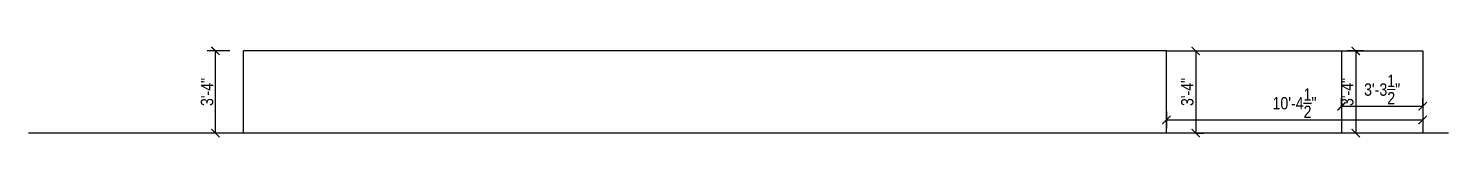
# Model space of a CAD drawing. Header units: feet. Extents: x 29269 to 32217, y -19918 to 20536.
# Drawn here: x 31471 to 32160, y -17451 to -17407 of the extents above; entities that cross this region are included whole.
import ezdxf

# ---------------------------------------------------------------- set-up
doc = ezdxf.new("R2010")
doc.units = ezdxf.units.FT
doc.header["$MEASUREMENT"] = 0
doc.header["$PDMODE"] = 2
doc.layers.get('0').update_dxf_attribs({"lineweight": 30})
doc.layers.add('COMPOUNDWALL', color=4, linetype='Continuous', plot=False)
doc.layers.add('MAIN_GATE', color=1, linetype='Continuous', plot=False)
doc.layers.add('WICKET_GATE', color=7, linetype='Continuous', lineweight=0)
doc.styles.get("Standard").update_dxf_attribs({"font": 'ARIALN.TTF'})
doc.dimstyles.get("Standard").update_dxf_attribs({"dimtxt": 6, "dimasz": 4, "dimexe": 4, "dimexo": 4, "dimgap": 1, "dimtad": 1, "dimdec": 1, "dimzin": 3, "dimdsep": 46, "dimlunit": 4, "dimtxsty": 'Standard', "dimblk": 'ARCHTICK', "dimcen": 0.09, "dimadec": 0, "dimazin": 0, "dimtfac": 1.005, "dimtdec": 1, "dimtofl": 0, "dimtmove": 2, "dimatfit": 3, "dimfxl": 4, "dimfxlon": 1, "dimtolj": 1, "dimtzin": 0, "dimarcsym": 0})

# ---------------------------------------------------------------- blocks, each defined once
blk = doc.blocks.new('_ArchTick')
at = {"color": 0, "linetype": 'ByBlock', "const_width": 0.15}
blk.add_lwpolyline([(-0.5, -0.5), (0.5, 0.5)], dxfattribs=at)
blk = doc.blocks.new('*D478')
at = {"layer": 'COMPOUNDWALL', "color": 0, "lineweight": -2, "transparency": 16777216}
for p, q in [((31568.4, -17409.12), (31557.4, -17409.12)), ((31561.4, -17449.12), (31561.4, -17409.12)), ((31568.4, -17449.12), (31557.4, -17449.12))]:
    blk.add_line(p, q, dxfattribs=at)
at = {"layer": 'Defpoints', "color": 0, "transparency": 16777216}
for p in [(31561.4, -17409.12), (31575.02, -17409.12), (31575.02, -17449.12)]:
    blk.add_point(p, dxfattribs=at)
at = {"layer": 'COMPOUNDWALL', "color": 0, "lineweight": -2, "transparency": 16777216, "xscale": 4, "yscale": 4, "zscale": 4}
for p, rotation in [((31561.4, -17409.12), 90), ((31561.4, -17449.12), 270)]:
    blk.add_blockref('_ArchTick', p, dxfattribs=dict(at, rotation=rotation))
at = {"layer": 'COMPOUNDWALL', "color": 0, "transparency": 16777216, "insert": (31557.34, -17429.12), "char_height": 6, "attachment_point": 5, "rotation": 90}
blk.add_mtext('\\A1;3\'-4"', dxfattribs=at)
blk = doc.blocks.new('*D847')
at = {"layer": 'Defpoints', "color": 0, "transparency": 16777216}
for p in [(32037.26, -17409.12, 0), (32037.26, -17449.12, 0), (32037.26, -17449.12)]:
    blk.add_point(p, dxfattribs=at)
at = {"layer": 'MAIN_GATE', "color": 0, "lineweight": -2, "transparency": 16777216}
for p, q in [((32037.26, -17409.12), (32041.26, -17409.12)), ((32037.26, -17409.12), (32037.26, -17449.12)), ((32037.26, -17449.12), (32041.26, -17449.12))]:
    blk.add_line(p, q, dxfattribs=at)
at = {"layer": 'MAIN_GATE', "color": 0, "lineweight": -2, "transparency": 16777216, "xscale": 4, "yscale": 4, "zscale": 4}
for p, rotation in [((32037.26, -17409.12), 90), ((32037.26, -17449.12), 270)]:
    blk.add_blockref('_ArchTick', p, dxfattribs=dict(at, rotation=rotation))
at = {"layer": 'MAIN_GATE', "color": 0, "transparency": 16777216, "insert": (32033.2, -17429.12), "char_height": 6, "attachment_point": 5, "rotation": 90}
blk.add_mtext('\\A1;3\'-4"', dxfattribs=at)
blk = doc.blocks.new('*D848')
at = {"layer": 'Defpoints', "color": 0, "transparency": 16777216}
for p in [(32023.02, -17433.73, 0), (32147.44, -17433.73, 0), (32147.44, -17442.7)]:
    blk.add_point(p, dxfattribs=at)
at = {"layer": 'MAIN_GATE', "color": 0, "lineweight": -2, "transparency": 16777216}
for p, q in [((32023.02, -17438.7), (32023.02, -17446.7)), ((32147.44, -17438.7), (32147.44, -17446.7)), ((32023.02, -17442.7), (32147.44, -17442.7))]:
    blk.add_line(p, q, dxfattribs=at)
at = {"layer": 'MAIN_GATE', "color": 0, "lineweight": -2, "transparency": 16777216, "xscale": 4, "yscale": 4, "zscale": 4, "rotation": 180}
blk.add_blockref('_ArchTick', (32023.02, -17442.7), dxfattribs=at)
at = {"layer": 'MAIN_GATE', "color": 0, "lineweight": -2, "transparency": 16777216, "xscale": 4, "yscale": 4, "zscale": 4}
blk.add_blockref('_ArchTick', (32147.44, -17442.7), dxfattribs=at)
at = {"layer": 'MAIN_GATE', "color": 0, "transparency": 16777216, "insert": (32085.23, -17434.59), "char_height": 6, "attachment_point": 5}
blk.add_mtext('\\A1;10\'-4{\\H1.005x;\\S1/2;}"', dxfattribs=at)
blk = doc.blocks.new('*D845')
at = {"layer": 'Defpoints', "color": 0, "transparency": 16777216}
for p in [(32108.08, -17436.05), (32147.44, -17436.05), (32147.44, -17436.05)]:
    blk.add_point(p, dxfattribs=at)
at = {"layer": 'WICKET_GATE', "color": 0, "lineweight": -2, "transparency": 16777216}
for p, q in [((32108.08, -17436.05), (32108.08, -17432.05)), ((32147.44, -17436.05), (32147.44, -17432.05)), ((32108.08, -17436.05), (32147.44, -17436.05))]:
    blk.add_line(p, q, dxfattribs=at)
at = {"layer": 'WICKET_GATE', "color": 0, "lineweight": -2, "transparency": 16777216, "xscale": 4, "yscale": 4, "zscale": 4, "rotation": 180}
blk.add_blockref('_ArchTick', (32108.08, -17436.05), dxfattribs=at)
at = {"layer": 'WICKET_GATE', "color": 0, "lineweight": -2, "transparency": 16777216, "xscale": 4, "yscale": 4, "zscale": 4}
blk.add_blockref('_ArchTick', (32147.44, -17436.05), dxfattribs=at)
at = {"layer": 'WICKET_GATE', "color": 0, "transparency": 16777216, "insert": (32127.76, -17427.94), "char_height": 6, "attachment_point": 5}
blk.add_mtext('\\A1;3\'-3{\\H1.005x;\\S1/2;}"', dxfattribs=at)
blk = doc.blocks.new('*D846')
at = {"layer": 'Defpoints', "color": 0, "transparency": 16777216}
for p in [(32145.16, -17409.12), (32114.94, -17449.12), (32145.16, -17449.12)]:
    blk.add_point(p, dxfattribs=at)
at = {"layer": 'WICKET_GATE', "color": 0, "lineweight": -2, "transparency": 16777216}
for p, q in [((32118.94, -17409.12), (32110.94, -17409.12)), ((32114.94, -17409.12), (32114.94, -17449.12)), ((32118.94, -17449.12), (32110.94, -17449.12))]:
    blk.add_line(p, q, dxfattribs=at)
at = {"layer": 'WICKET_GATE', "color": 0, "lineweight": -2, "transparency": 16777216, "xscale": 4, "yscale": 4, "zscale": 4}
for p, rotation in [((32114.94, -17409.12), 90), ((32114.94, -17449.12), 270)]:
    blk.add_blockref('_ArchTick', p, dxfattribs=dict(at, rotation=rotation))
at = {"layer": 'WICKET_GATE', "color": 0, "transparency": 16777216, "insert": (32110.87, -17429.12), "char_height": 6, "attachment_point": 5, "rotation": 90}
blk.add_mtext('\\A1;3\'-4"', dxfattribs=at)

msp = doc.modelspace()

# ---------------------------------------------------------------- linework, layer by layer
for p, q in [((32023.02, -17409.12), (31575.02, -17409.12)), ((31575.02, -17449.12), (31575.02, -17409.12)), ((32023.02, -17449.12), (32023.02, -17409.12)), ((32108.08, -17409.12), (32108.08, -17449.12)), ((32160.02, -17449.12), (31470.59, -17449.12))]:
    msp.add_line(p, q)
at = {"layer": 'MAIN_GATE', "color": 1}
msp.add_lwpolyline([(32023.02, -17409.12), (32147.44, -17409.12), (32147.44, -17449.12), (32023.02, -17449.12), (32023.02, -17409.12)], close=True, dxfattribs=at)
at = {"layer": 'WICKET_GATE'}
msp.add_lwpolyline([(32108.08, -17409.12), (32147.44, -17409.12), (32147.44, -17449.12), (32108.08, -17449.12)], close=True, dxfattribs=at)

# ---------------------------------------------------------------- dimensions: what is measured, and where the dimension line sits
at = {"layer": 'COMPOUNDWALL', "color": 1}
dim = msp.add_linear_dim(base=(31561.4, -17409.12), p1=(31575.02, -17449.12), p2=(31575.02, -17409.12), angle=90, dimstyle='Standard', override={"dimfxl": 7}, dxfattribs=at)
dim.commit()
dim.dimension.update_dxf_attribs({"geometry": '*D478', "text_midpoint": (31557.34, -17429.12)})
at = {"layer": 'MAIN_GATE', "color": 1}
dim = msp.add_linear_dim(base=(32037.26, -17449.12, 0), p1=(32037.26, -17409.12), p2=(32037.26, -17449.12), angle=90, dimstyle='Standard', dxfattribs=at)
dim.commit()
dim.dimension.update_dxf_attribs({"geometry": '*D847', "text_midpoint": (32033.2, -17429.12, 0)})
at = {"layer": 'MAIN_GATE', "color": 2}
dim = msp.add_linear_dim(base=(32147.44, -17442.7, 0), p1=(32023.02, -17433.73), p2=(32147.44, -17433.73), dimstyle='Standard', dxfattribs=at)
dim.commit()
dim.dimension.update_dxf_attribs({"geometry": '*D848', "text_midpoint": (32085.23, -17434.59, 0)})
at = {"layer": 'WICKET_GATE', "color": 1}
dim = msp.add_linear_dim(base=(32114.94, -17449.12), p1=(32145.16, -17409.12), p2=(32145.16, -17449.12), angle=90, dimstyle='Standard', dxfattribs=at)
dim.commit()
dim.dimension.update_dxf_attribs({"geometry": '*D846', "text_midpoint": (32110.87, -17429.12)})
at = {"layer": 'WICKET_GATE', "color": 2}
dim = msp.add_linear_dim(base=(32147.44, -17436.05), p1=(32108.08, -17436.05), p2=(32147.44, -17436.05), dimstyle='Standard', dxfattribs=at)
dim.commit()
dim.dimension.update_dxf_attribs({"geometry": '*D845', "text_midpoint": (32127.76, -17427.94)})

doc.saveas('drawing.dxf')
